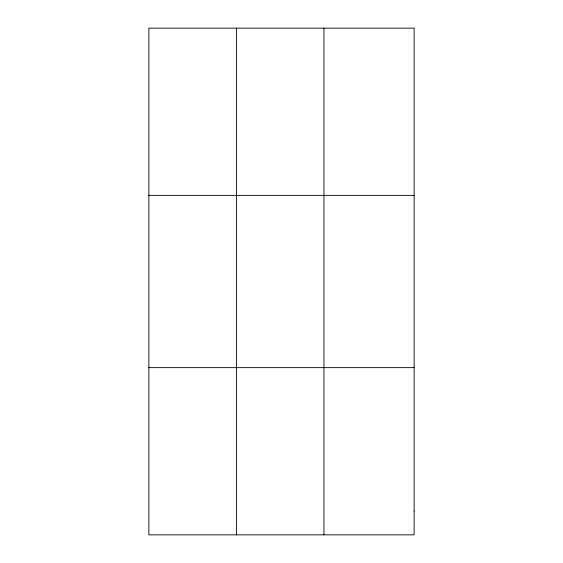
<?xml version="1.0" encoding="UTF-8"?>
<svg xmlns="http://www.w3.org/2000/svg" width="563" height="563" viewBox="0 0 563 563"><rect width="100%" height="100%" fill="white"/><g stroke="black" fill="none" stroke-linecap="round" stroke-linejoin="round"><path stroke-width="0.84" d="M236.404 28.15L236.404 534.85M323.943 28.15L323.943 534.85M148.864 195.361L414.136 195.361M148.864 367.639L414.136 367.639M414.136 510.965L414.136 534.85L148.864 534.85L148.864 28.15L414.136 28.15L414.136 510.965"/></g></svg>
